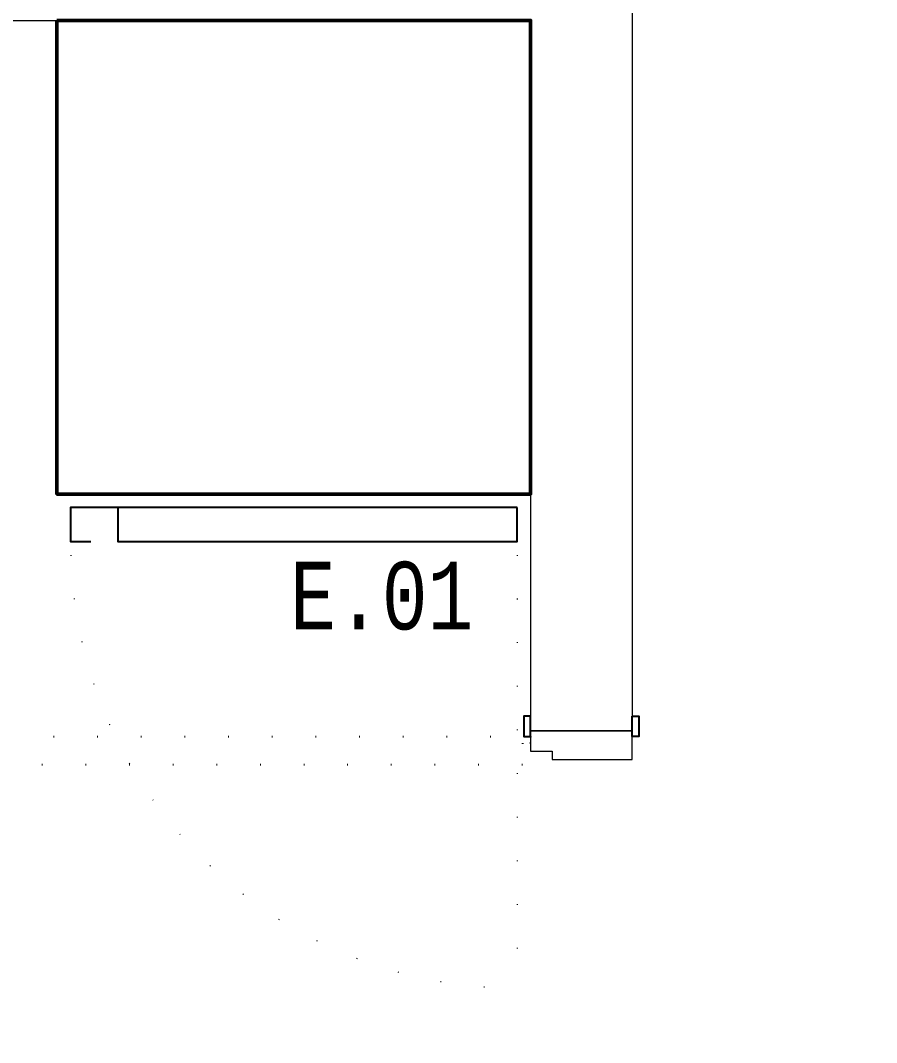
# Model space of a CAD drawing. Extents: x -29316 to 80307, y 54266 to 73016.
# Drawn here: x 20823.6 to 20950.1, y 56339.6 to 56490.6 of the extents above; entities that cross this region are included whole.
import ezdxf
from ezdxf.enums import TextEntityAlignment as Align

# ---------------------------------------------------------------- set-up
doc = ezdxf.new("R2010")
doc.units = 0
doc.linetypes.add('DOT', pattern=[6.35, 0, -6.35])
for name, color, linetype, lineweight in [('-DWG_ANA', 7, 'Continuous', 50), ('-DWG_DETAY1', 7, 'Continuous', 25), ('-DWG_DETAY4', 7, 'DOT', 18), ('_BOP-MAHALNO', 7, 'Continuous', 20), ('duvar', 12, 'Continuous', 18), ('NO', 7, 'Continuous', 30)]:
    doc.layers.add(name, color=color, linetype=linetype, lineweight=lineweight)
doc.layers.add('BL-E', color=32, linetype='Continuous')
doc.layers.add('kapı', color=3, linetype='Continuous')
doc.styles.add('antet', font='monos.ttf', dxfattribs={"width": 0.8})
doc.styles.add('RomanS', font='romans.shx')

# ---------------------------------------------------------------- blocks, each defined once
blk = doc.blocks.new('1fr-vn7r')
at = {"layer": '-DWG_ANA', "color": 0}
blk.add_lwpolyline([(0, 0), (0, -70), (70, -70), (70, 0)], close=True, dxfattribs=at)
at = {"layer": '-DWG_DETAY1', "color": 0}
blk.add_lwpolyline([(9, -72), (2, -72), (2, -77), (5, -77)], dxfattribs=at)
blk.add_lwpolyline([(68, -72), (9, -72), (9, -77), (68, -77)], close=True, dxfattribs=at)
at = {"layer": '-DWG_DETAY4', "color": 0}
blk.add_lwpolyline([(68, -79), (68, -143, -0.405364), (2.03, -79, -0.414214)], format="xyb", dxfattribs=at)
at = {"layer": 'NO', "linetype": 'Continuous', "style": 'RomanS', "width": 0.8}
blk.add_attdef('NO', text='', height=10, dxfattribs=at).set_placement((48, -90), align=Align.MIDDLE)
blk = doc.blocks.new('dwe')
at = {"layer": 'kapı', "color": 7}
for points in [[(38370.21, 66752.86), (38369.21, 66752.86), (38369.21, 66749.86), (38370.21, 66749.86)], [(38385.21, 66752.86), (38386.2, 66752.86), (38386.2, 66749.86), (38385.21, 66749.86)], [(38370.21, 66648.56), (38369.21, 66648.56), (38369.21, 66651.56), (38370.21, 66651.56)], [(38385.21, 66648.56), (38386.2, 66648.56), (38386.2, 66651.56), (38385.21, 66651.56)]]:
    blk.add_lwpolyline(points, close=True, dxfattribs=at)
at = {"layer": 'kapı', "color": 7, "lineweight": 18}
for points in [[(38370.21, 66750.66), (38385.21, 66750.66), (38385.21, 66747.66), (38382.01, 66747.66), (38382.01, 66746.46), (38370.21, 66746.46)], [(38370.21, 66650.76), (38385.21, 66650.76), (38385.21, 66653.76), (38382.01, 66653.76), (38382.01, 66654.96), (38370.21, 66654.96)]]:
    blk.add_lwpolyline(points, close=True, dxfattribs=at)
at = {"layer": 'kapı', "color": 7, "linetype": 'DOT'}
blk.add_lwpolyline([(38386.4, 66745.67), (38480.31, 66745.67), (38480.31, 66748.86), (38481.51, 66748.86), (38481.51, 66749.86), (38385.21, 66749.86), (38385.21, 66748.86), (38386.4, 66748.86)], close=True, dxfattribs=at)
blk.add_arc((38389.68, 66744.29), 90.64, 267.1729, 0.8685, dxfattribs=at)

msp = doc.modelspace()

# ---------------------------------------------------------------- linework, layer by layer
at = {"layer": '_BOP-MAHALNO'}
for p, q in [((20913.97, 56670.45), (20913.97, 56385.64)), ((20459.63, 56490.64), (20898.97, 56490.64)), ((20898.97, 56490.64), (20898.97, 56385.64)), ((20898.97, 56385.64), (20913.97, 56385.64))]:
    msp.add_line(p, q, dxfattribs=at)
at = {"layer": 'duvar', "color": 253, "ltscale": 5, "true_color": 0x9898cc}
for radius in [1565.52, 1550.52]:
    msp.add_arc((22009.49, 56535.64), radius, 124.51206, 235.48794, dxfattribs=at)

# ---------------------------------------------------------------- block references
at = {"layer": '_BOP-MAHALNO', "xscale": -1}
msp.add_blockref('dwe', (59284.18, -10365.02), dxfattribs=at)
at = {"layer": 'BL-E', "linetype": 'Continuous'}
ref = msp.add_blockref('1fr-vn7r', (20828.97, 56490.64), dxfattribs=at)
ref.add_attrib('NO', 'E.01', dxfattribs={"layer": 'NO', "linetype": 'Continuous', "height": 10, "style": 'antet', "width": 0.8}).set_placement((20876.97, 56400.64), align=Align.CENTER)

doc.saveas('drawing.dxf')
